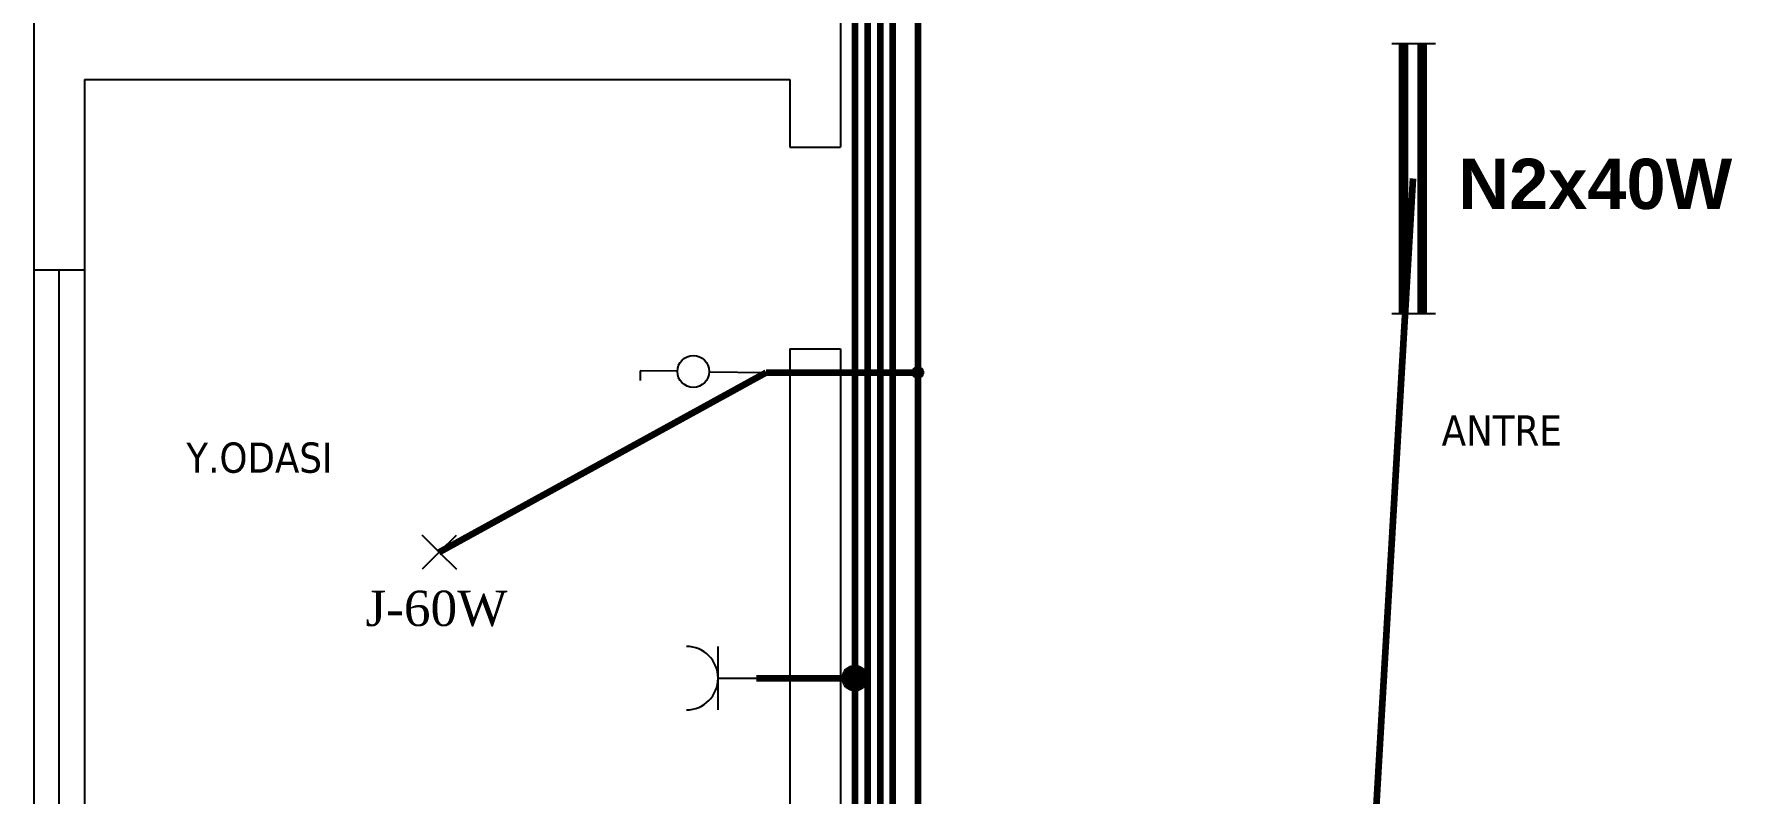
# Model space of a CAD drawing. Header units: millimetres. Extents: x 635 to 12891, y 1434 to 3689.
# Drawn here: x 3298 to 3972, y 2284 to 2585 of the extents above; entities that cross this region are included whole.
import ezdxf

# ---------------------------------------------------------------- set-up
doc = ezdxf.new("R2010")
doc.units = ezdxf.units.MM
for name, color, linetype in [('H', 3, 'Continuous'), ('priz', 4, 'Continuous'), ('S', 2, 'Continuous'), ('YAZI', 7, 'Continuous'), ('ışık', 1, 'Continuous')]:
    doc.layers.add(name, color=color, linetype=linetype)
doc.styles.add('ELK', font='tahoma.ttf')
doc.styles.add('MEKAN', font='times.ttf')
doc.styles.get("Standard").update_dxf_attribs({"font": 'arial.ttf'})

# ---------------------------------------------------------------- blocks, each defined once
blk = doc.blocks.new('P2X36')
at = {"layer": 'H', "color": 1}
for p, q in [((-53.5, 9.09), (-53.5, -8.36)), ((53.5, -8.36), (53.5, 9.09))]:
    blk.add_line(p, q, dxfattribs=at)
at = {"layer": 'H', "color": 2}
for points in [[(-53.5, 3.71, 3.8, 3.8, 0), (53.5, 3.71, 1.6, 1.6, 0)], [(-53.5, -3.71, 3.8, 3.8, 0), (53.5, -3.71, 1.6, 1.6, 0)]]:
    blk.add_lwpolyline(points, format="xyseb", dxfattribs=at)
blk = doc.blocks.new('NORA')
for p, q in [((0, 0.2275), (-0.0318, 0.2275)), ((0, 0.105), (0, 0.2275))]:
    blk.add_line(p, q)
blk.add_circle((0, 0.0525), 0.0525)
blk = doc.blocks.new('A')
at = {"layer": 'S', "xscale": 100, "yscale": 100, "zscale": 100, "rotation": 180}
blk.add_blockref('NORA', (0, 0), dxfattribs=at)

msp = doc.modelspace()

# ---------------------------------------------------------------- hatches: boundary and pattern name
at = {"lineweight": 211}
h = msp.add_hatch(color=256, dxfattribs=at)
h.dxf.hatch_style = 1
h.paths.add_polyline_path([(3648.75, 2680.27, 0.414214), (3647.49, 2679.01), (3648.75, 2679.01)])
h.paths.add_polyline_path([(3648.75, 2680.27), (3648.75, 2679.01), (3648.75, 2677.75, 0.414214), (3650.01, 2679.01, 0.414214)])
h.paths.add_polyline_path([(3648.75, 2679.01), (3647.49, 2679.01, 0.414214), (3648.75, 2677.75)])
h.paths.add_polyline_path([(3648.75, 2451.66), (3648.75, 2449.15, 0.414214), (3650.01, 2450.4, 0.414214)])
h.paths.add_polyline_path([(3648.75, 2451.66, 0.414214), (3647.49, 2450.4), (3648.75, 2450.4)])
h.paths.add_polyline_path([(3648.75, 2450.4), (3647.49, 2450.4, 0.414214), (3648.75, 2449.15)])
h = msp.add_hatch(color=256, dxfattribs=at)
h.dxf.hatch_style = 1
h.paths.add_polyline_path([(3623.75, 2333.19, 0.414214), (3619.69, 2329.13), (3623.75, 2329.13)])
h.paths.add_polyline_path([(3623.75, 2333.19), (3623.75, 2325.07, 0.414214), (3627.81, 2329.13, 0.414214)])
h.paths.add_polyline_path([(3623.75, 2329.13), (3619.69, 2329.13, 0.414214), (3623.75, 2325.07)])

# ---------------------------------------------------------------- linework, layer by layer
for p, q in [((3298.01, 3136.7), (3298.01, 1946.7)), ((3618.01, 2593.58), (3618.01, 2539.75)), ((3318.01, 2566.7), (3318.01, 2186.7)), ((3318.01, 2566.7), (3598.01, 2566.7)), ((3598.01, 2566.7), (3598.01, 2539.75)), ((3598.01, 2539.75), (3618.01, 2539.75)), ((3298.01, 2491.2), (3318.01, 2491.2)), ((3308.01, 2270.58), (3308.01, 2491.2)), ((3598.01, 2459.75), (3598.01, 2186.7)), ((3598.01, 2459.75), (3618.01, 2459.75)), ((3618.01, 2459.75), (3618.01, 2186.7))]:
    msp.add_line(p, q)
at = {"color": 4, "lineweight": 211}
for p, q in [((3623.75, 2811.7), (3623.75, 2191.65)), ((3628.75, 2689.32), (3628.75, 2198.27)), ((3633.75, 2689.3), (3633.75, 2201.65)), ((3638.75, 2689.28), (3638.75, 2206.65)), ((3584.72, 2329.13), (3623.75, 2329.13))]:
    msp.add_line(p, q, dxfattribs=at)
at = {"color": 1, "lineweight": 211}
for p, q in [((3648.75, 2689.28), (3648.75, 2216.65)), ((3845.16, 2527.36), (3825.88, 2196.7)), ((3458.83, 2379.09), (3588.55, 2450.4)), ((3588.55, 2450.4), (3648.75, 2450.4))]:
    msp.add_line(p, q, dxfattribs=at)
msp.add_circle((3648.75, 2450.4), 1.26, dxfattribs=at)
at = {"color": 4, "lineweight": 211}
msp.add_circle((3623.75, 2329.13), 4.06, dxfattribs=at)
at = {"layer": 'priz', "color": 4}
for p, q in [((3569.52, 2316.58), (3569.52, 2341.68)), ((3569.52, 2329.13), (3584.72, 2329.13))]:
    msp.add_line(p, q, dxfattribs=at)
for start, end in [(0, 90), (270, 0)]:
    msp.add_arc((3556.92, 2329.13), 12.6, start, end, dxfattribs=at)
at = {"layer": 'S', "color": 1}
for q in [(3452.04, 2385.88), (3465.62, 2385.88), (3452.04, 2372.31), (3465.62, 2372.31)]:
    msp.add_line((3458.83, 2379.09), q, dxfattribs=at)
at = {"layer": 'ışık'}
msp.add_line((3565.93, 2450.72), (3588.55, 2450.4), dxfattribs=at)

# ---------------------------------------------------------------- block references
at = {"rotation": 270}
msp.add_blockref('P2X36', (3845.16, 2527.36), dxfattribs=at)
at = {"layer": 'H', "linetype": 'Continuous', "xscale": 1.199999999997266, "yscale": 1.200000000001167, "zscale": 1.2, "rotation": 269.2097047688823}
msp.add_blockref('A', (3565.93, 2450.72), dxfattribs=at)

# ---------------------------------------------------------------- texts
at = {"style": 'MEKAN'}
msp.add_text('J-60W', height=14, dxfattribs=at).set_placement((3429.54, 2349.83))
at = {"color": 7, "insert": (3917.55, 2535.23), "char_height": 20, "width": 137.3402, "attachment_point": 2}
msp.add_mtext('{\\fArial|b1|i0|c162|p34;N2x40W}', dxfattribs=at)
at = {"layer": 'YAZI', "color": 2, "style": 'ELK'}
for s, p in [('ANTRE', (3856.63, 2421.42)), ('ANTRE', (3856.63, 2421.42)), ('Y.ODASI', (3358.45, 2410.63)), ('Y.ODASI', (3358.45, 2410.63))]:
    msp.add_text(s, height=12, dxfattribs=at).set_placement(p)

doc.saveas('drawing.dxf')
